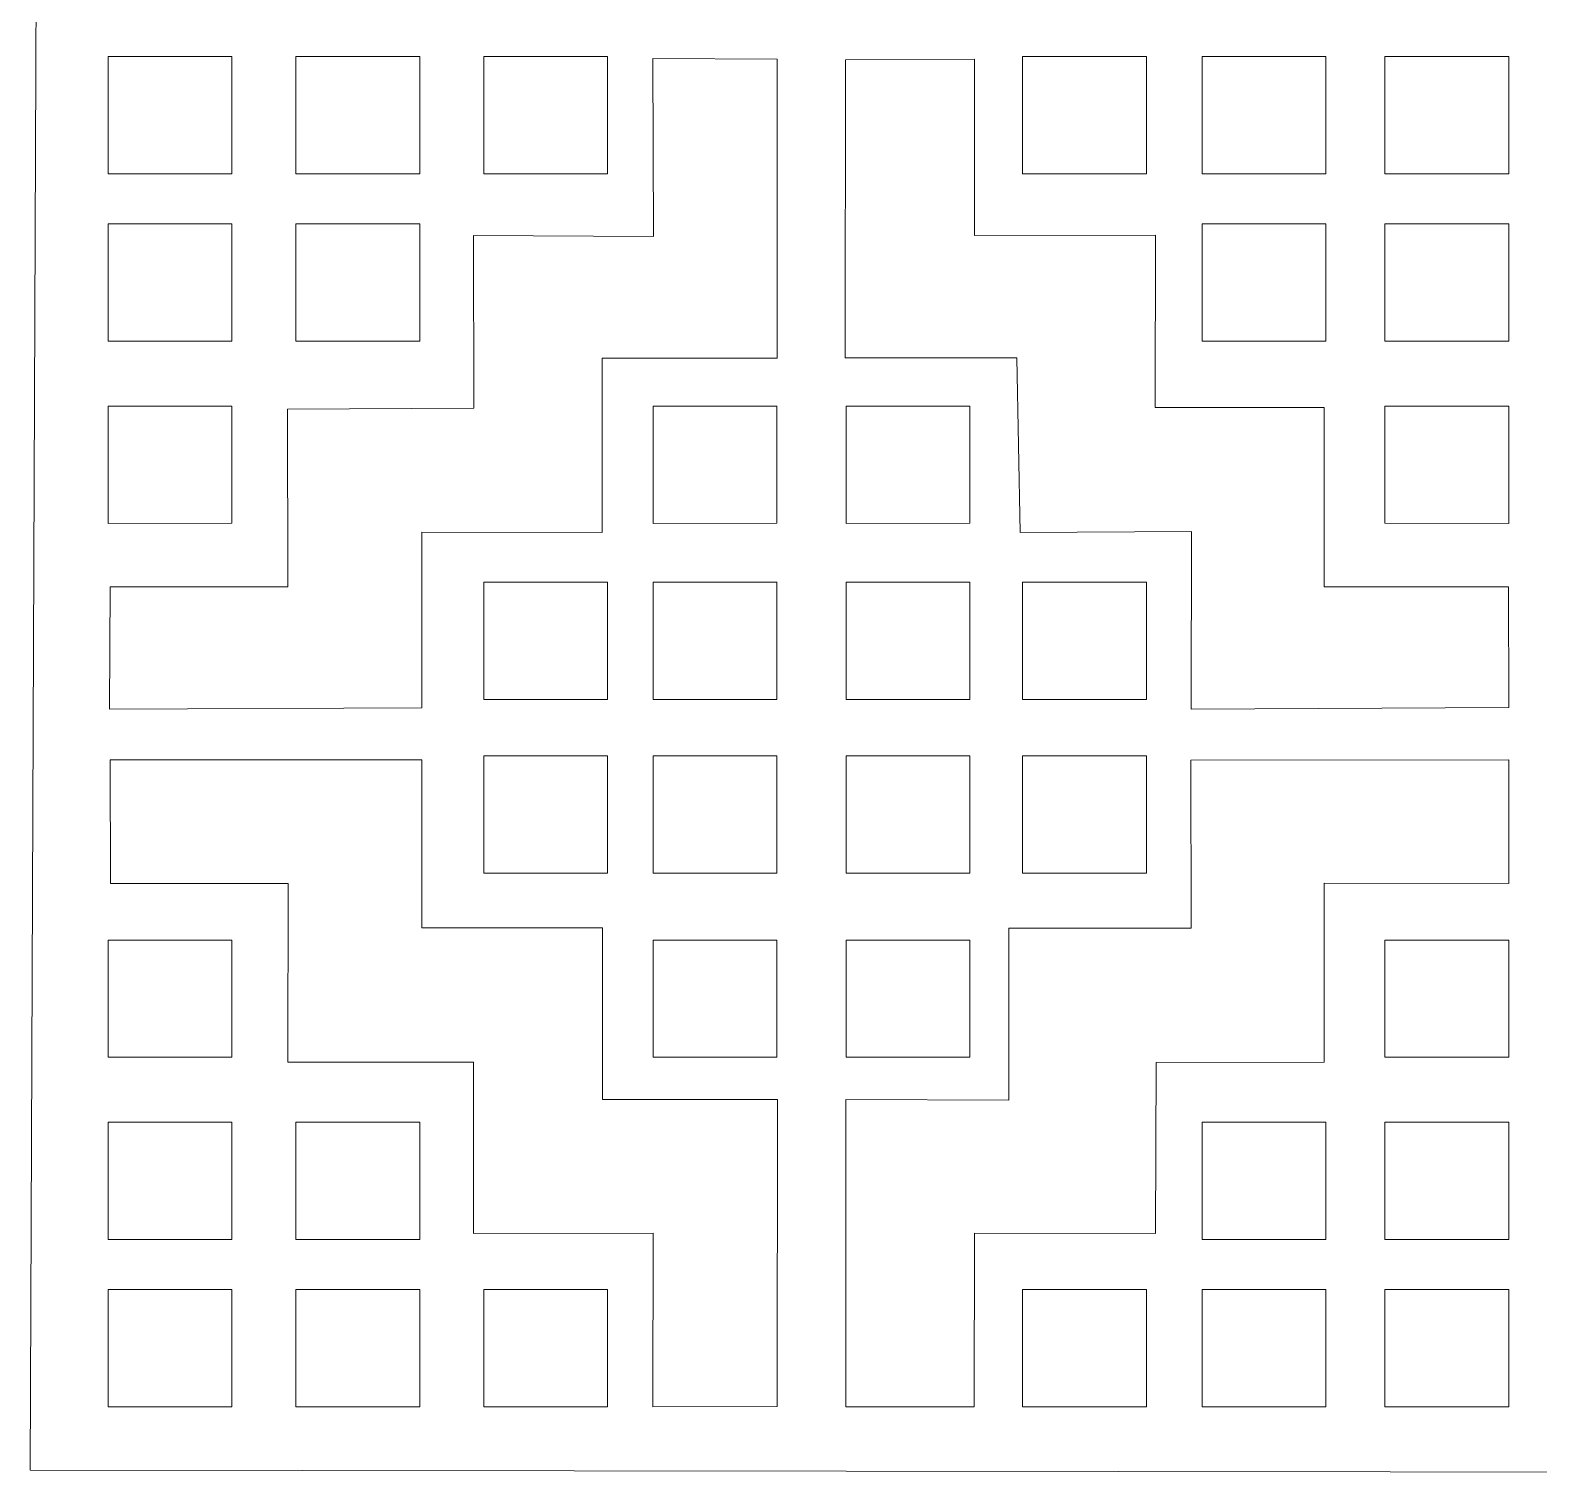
# Model space of a CAD drawing. Header units: centimetres. Extents: x -14.4 to -1.9, y -9.5 to -3.6.
# Drawn here: x -14.446 to -11.392, y -9.5 to -6.578 of the extents above; entities that cross this region are included whole.
import ezdxf

# ---------------------------------------------------------------- set-up
doc = ezdxf.new("R2010")
doc.units = ezdxf.units.CM
doc.header["$MEASUREMENT"] = 0
doc.layers.add('layer 1', color=7, linetype='Continuous')

msp = doc.modelspace()

# ---------------------------------------------------------------- linework, layer by layer
at = {"layer": 'layer 1', "color": 250, "lineweight": 9}
msp.add_open_spline([(-14.42315, -3.65127), (-14.42315, -3.65127), (-8.37827, -3.64186), (-8.37827, -3.64186), (-8.37827, -3.64186), (-8.37827, -3.64186), (-8.38913, -9.49998), (-8.38913, -9.49998), (-8.38913, -9.49998), (-8.38913, -9.49998), (-14.44647, -9.49275), (-14.44647, -9.49275), (-14.44647, -9.49275), (-14.44647, -9.49275), (-14.42315, -3.65127), (-14.42315, -3.65127)], degree=3, knots=[0, 0, 0, 0, 0.2, 0.2, 0.2, 0.2, 0.4, 0.4, 0.4, 0.4, 0.6, 0.6, 0.6, 0.6, 1, 1, 1, 1], dxfattribs=at)
at = {"layer": 'layer 1', "color": 7, "lineweight": 9}
for points, knots in [([(-14.28881, -6.63105), (-14.28881, -6.63105), (-14.2889, -6.86841), (-14.2889, -6.86841), (-14.2889, -6.86841), (-14.2889, -6.86841), (-14.03816, -6.86835), (-14.03816, -6.86835), (-14.03816, -6.86835), (-14.03816, -6.86835), (-14.03814, -6.63103), (-14.03814, -6.63103), (-14.03814, -6.63103), (-14.03814, -6.63103), (-14.28881, -6.63105), (-14.28881, -6.63105)], [0, 0, 0, 0, 0.2, 0.2, 0.2, 0.2, 0.4, 0.4, 0.4, 0.4, 0.6, 0.6, 0.6, 0.6, 1, 1, 1, 1]), ([(-13.18572, -6.63525), (-13.18572, -6.63525), (-13.18459, -6.99531), (-13.18459, -6.99531), (-13.18459, -6.99531), (-13.18459, -6.99531), (-13.54907, -6.99343), (-13.54907, -6.99343), (-13.54907, -6.99343), (-13.54907, -6.99343), (-13.54865, -7.34296), (-13.54865, -7.34296), (-13.54865, -7.34296), (-13.54865, -7.34296), (-13.92539, -7.34468), (-13.92539, -7.34468), (-13.92539, -7.34468), (-13.92539, -7.34468), (-13.92474, -7.70436), (-13.92474, -7.70436), (-13.92474, -7.70436), (-13.92474, -7.70436), (-14.28471, -7.70446), (-14.28471, -7.70446), (-14.28471, -7.70446), (-14.28471, -7.70446), (-14.28562, -7.95184), (-14.28562, -7.95184), (-14.28562, -7.95184), (-14.28562, -7.95184), (-13.65337, -7.94963), (-13.65337, -7.94963), (-13.65337, -7.94963), (-13.65337, -7.94963), (-13.65388, -7.59415), (-13.65388, -7.59415), (-13.65388, -7.59415), (-13.65388, -7.59415), (-13.28824, -7.59432), (-13.28824, -7.59432), (-13.28824, -7.59432), (-13.28824, -7.59432), (-13.28866, -7.24185), (-13.28866, -7.24185), (-13.28866, -7.24185), (-13.28866, -7.24185), (-12.9343, -7.24135), (-12.9343, -7.24135), (-12.9343, -7.24135), (-12.9343, -7.24135), (-12.93426, -6.63652), (-12.93426, -6.63652), (-12.93426, -6.63652), (-12.93426, -6.63652), (-13.18572, -6.63525), (-13.18572, -6.63525)], [0, 0, 0, 0, 0.0666667, 0.0666667, 0.0666667, 0.0666667, 0.1333333, 0.1333333, 0.1333333, 0.1333333, 0.2, 0.2, 0.2, 0.2, 0.2666667, 0.2666667, 0.2666667, 0.2666667, 0.3333333, 0.3333333, 0.3333333, 0.3333333, 0.4, 0.4, 0.4, 0.4, 0.4666667, 0.4666667, 0.4666667, 0.4666667, 0.5333333, 0.5333333, 0.5333333, 0.5333333, 0.6, 0.6, 0.6, 0.6, 0.6666667, 0.6666667, 0.6666667, 0.6666667, 0.7333333, 0.7333333, 0.7333333, 0.7333333, 0.8, 0.8, 0.8, 0.8, 0.8666667, 0.8666667, 0.8666667, 0.8666667, 1, 1, 1, 1]), ([(-13.90847, -6.63105), (-13.90847, -6.63105), (-13.90856, -6.86841), (-13.90856, -6.86841), (-13.90856, -6.86841), (-13.90856, -6.86841), (-13.65783, -6.86835), (-13.65783, -6.86835), (-13.65783, -6.86835), (-13.65783, -6.86835), (-13.6578, -6.63103), (-13.6578, -6.63103), (-13.6578, -6.63103), (-13.6578, -6.63103), (-13.90847, -6.63105), (-13.90847, -6.63105)], [0, 0, 0, 0, 0.2, 0.2, 0.2, 0.2, 0.4, 0.4, 0.4, 0.4, 0.6, 0.6, 0.6, 0.6, 1, 1, 1, 1]), ([(-13.52814, -6.63105), (-13.52814, -6.63105), (-13.52823, -6.86841), (-13.52823, -6.86841), (-13.52823, -6.86841), (-13.52823, -6.86841), (-13.27749, -6.86835), (-13.27749, -6.86835), (-13.27749, -6.86835), (-13.27749, -6.86835), (-13.27747, -6.63103), (-13.27747, -6.63103), (-13.27747, -6.63103), (-13.27747, -6.63103), (-13.52814, -6.63105), (-13.52814, -6.63105)], [0, 0, 0, 0, 0.2, 0.2, 0.2, 0.2, 0.4, 0.4, 0.4, 0.4, 0.6, 0.6, 0.6, 0.6, 1, 1, 1, 1]), ([(-12.79568, -6.63738), (-12.79568, -6.63738), (-12.7965, -7.24126), (-12.7965, -7.24126), (-12.7965, -7.24126), (-12.7965, -7.24126), (-12.44888, -7.2408), (-12.44888, -7.2408), (-12.44888, -7.2408), (-12.44888, -7.2408), (-12.44242, -7.59422), (-12.44242, -7.59422), (-12.44242, -7.59422), (-12.44242, -7.59422), (-12.0956, -7.59272), (-12.0956, -7.59272), (-12.0956, -7.59272), (-12.0956, -7.59272), (-12.0961, -7.95233), (-12.0961, -7.95233), (-12.0961, -7.95233), (-12.0961, -7.95233), (-11.45329, -7.94898), (-11.45329, -7.94898), (-11.45329, -7.94898), (-11.45329, -7.94898), (-11.45351, -7.70441), (-11.45351, -7.70441), (-11.45351, -7.70441), (-11.45351, -7.70441), (-11.82692, -7.70417), (-11.82692, -7.70417), (-11.82692, -7.70417), (-11.82692, -7.70417), (-11.8269, -7.34175), (-11.8269, -7.34175), (-11.8269, -7.34175), (-11.8269, -7.34175), (-12.16887, -7.34178), (-12.16887, -7.34178), (-12.16887, -7.34178), (-12.16887, -7.34178), (-12.16832, -6.99276), (-12.16832, -6.99276), (-12.16832, -6.99276), (-12.16832, -6.99276), (-12.5349, -6.99352), (-12.5349, -6.99352), (-12.5349, -6.99352), (-12.5349, -6.99352), (-12.5349, -6.63634), (-12.5349, -6.63634), (-12.5349, -6.63634), (-12.5349, -6.63634), (-12.79568, -6.63738), (-12.79568, -6.63738)], [0, 0, 0, 0, 0.0666667, 0.0666667, 0.0666667, 0.0666667, 0.1333333, 0.1333333, 0.1333333, 0.1333333, 0.2, 0.2, 0.2, 0.2, 0.2666667, 0.2666667, 0.2666667, 0.2666667, 0.3333333, 0.3333333, 0.3333333, 0.3333333, 0.4, 0.4, 0.4, 0.4, 0.4666667, 0.4666667, 0.4666667, 0.4666667, 0.5333333, 0.5333333, 0.5333333, 0.5333333, 0.6, 0.6, 0.6, 0.6, 0.6666667, 0.6666667, 0.6666667, 0.6666667, 0.7333333, 0.7333333, 0.7333333, 0.7333333, 0.8, 0.8, 0.8, 0.8, 0.8666667, 0.8666667, 0.8666667, 0.8666667, 1, 1, 1, 1]), ([(-12.1869, -6.63105), (-12.1869, -6.63105), (-12.18681, -6.86841), (-12.18681, -6.86841), (-12.18681, -6.86841), (-12.18681, -6.86841), (-12.43755, -6.86835), (-12.43755, -6.86835), (-12.43755, -6.86835), (-12.43755, -6.86835), (-12.43757, -6.63103), (-12.43757, -6.63103), (-12.43757, -6.63103), (-12.43757, -6.63103), (-12.1869, -6.63105), (-12.1869, -6.63105)], [0, 0, 0, 0, 0.2, 0.2, 0.2, 0.2, 0.4, 0.4, 0.4, 0.4, 0.6, 0.6, 0.6, 0.6, 1, 1, 1, 1]), ([(-11.82355, -6.63105), (-11.82355, -6.63105), (-11.82345, -6.86841), (-11.82345, -6.86841), (-11.82345, -6.86841), (-11.82345, -6.86841), (-12.07419, -6.86835), (-12.07419, -6.86835), (-12.07419, -6.86835), (-12.07419, -6.86835), (-12.07422, -6.63103), (-12.07422, -6.63103), (-12.07422, -6.63103), (-12.07422, -6.63103), (-11.82355, -6.63105), (-11.82355, -6.63105)], [0, 0, 0, 0, 0.2, 0.2, 0.2, 0.2, 0.4, 0.4, 0.4, 0.4, 0.6, 0.6, 0.6, 0.6, 1, 1, 1, 1]), ([(-11.4532, -6.63105), (-11.4532, -6.63105), (-11.4531, -6.86841), (-11.4531, -6.86841), (-11.4531, -6.86841), (-11.4531, -6.86841), (-11.70384, -6.86835), (-11.70384, -6.86835), (-11.70384, -6.86835), (-11.70384, -6.86835), (-11.70387, -6.63103), (-11.70387, -6.63103), (-11.70387, -6.63103), (-11.70387, -6.63103), (-11.4532, -6.63105), (-11.4532, -6.63105)], [0, 0, 0, 0, 0.2, 0.2, 0.2, 0.2, 0.4, 0.4, 0.4, 0.4, 0.6, 0.6, 0.6, 0.6, 1, 1, 1, 1]), ([(-14.28881, -6.96984), (-14.28881, -6.96984), (-14.2889, -7.2072), (-14.2889, -7.2072), (-14.2889, -7.2072), (-14.2889, -7.2072), (-14.03816, -7.20713), (-14.03816, -7.20713), (-14.03816, -7.20713), (-14.03816, -7.20713), (-14.03814, -6.96981), (-14.03814, -6.96981), (-14.03814, -6.96981), (-14.03814, -6.96981), (-14.28881, -6.96984), (-14.28881, -6.96984)], [0, 0, 0, 0, 0.2, 0.2, 0.2, 0.2, 0.4, 0.4, 0.4, 0.4, 0.6, 0.6, 0.6, 0.6, 1, 1, 1, 1]), ([(-13.90847, -6.96984), (-13.90847, -6.96984), (-13.90856, -7.2072), (-13.90856, -7.2072), (-13.90856, -7.2072), (-13.90856, -7.2072), (-13.65783, -7.20713), (-13.65783, -7.20713), (-13.65783, -7.20713), (-13.65783, -7.20713), (-13.6578, -6.96981), (-13.6578, -6.96981), (-13.6578, -6.96981), (-13.6578, -6.96981), (-13.90847, -6.96984), (-13.90847, -6.96984)], [0, 0, 0, 0, 0.2, 0.2, 0.2, 0.2, 0.4, 0.4, 0.4, 0.4, 0.6, 0.6, 0.6, 0.6, 1, 1, 1, 1]), ([(-11.82355, -6.96984), (-11.82355, -6.96984), (-11.82345, -7.2072), (-11.82345, -7.2072), (-11.82345, -7.2072), (-11.82345, -7.2072), (-12.07419, -7.20713), (-12.07419, -7.20713), (-12.07419, -7.20713), (-12.07419, -7.20713), (-12.07422, -6.96981), (-12.07422, -6.96981), (-12.07422, -6.96981), (-12.07422, -6.96981), (-11.82355, -6.96984), (-11.82355, -6.96984)], [0, 0, 0, 0, 0.2, 0.2, 0.2, 0.2, 0.4, 0.4, 0.4, 0.4, 0.6, 0.6, 0.6, 0.6, 1, 1, 1, 1]), ([(-11.4532, -6.96984), (-11.4532, -6.96984), (-11.4531, -7.2072), (-11.4531, -7.2072), (-11.4531, -7.2072), (-11.4531, -7.2072), (-11.70384, -7.20713), (-11.70384, -7.20713), (-11.70384, -7.20713), (-11.70384, -7.20713), (-11.70387, -6.96981), (-11.70387, -6.96981), (-11.70387, -6.96981), (-11.70387, -6.96981), (-11.4532, -6.96984), (-11.4532, -6.96984)], [0, 0, 0, 0, 0.2, 0.2, 0.2, 0.2, 0.4, 0.4, 0.4, 0.4, 0.6, 0.6, 0.6, 0.6, 1, 1, 1, 1]), ([(-14.28881, -7.33863), (-14.28881, -7.33863), (-14.2889, -7.576), (-14.2889, -7.576), (-14.2889, -7.576), (-14.2889, -7.576), (-14.03816, -7.57593), (-14.03816, -7.57593), (-14.03816, -7.57593), (-14.03816, -7.57593), (-14.03814, -7.33861), (-14.03814, -7.33861), (-14.03814, -7.33861), (-14.03814, -7.33861), (-14.28881, -7.33863), (-14.28881, -7.33863)], [0, 0, 0, 0, 0.2, 0.2, 0.2, 0.2, 0.4, 0.4, 0.4, 0.4, 0.6, 0.6, 0.6, 0.6, 1, 1, 1, 1]), ([(-13.18549, -7.33863), (-13.18549, -7.33863), (-13.18558, -7.576), (-13.18558, -7.576), (-13.18558, -7.576), (-13.18558, -7.576), (-12.93485, -7.57593), (-12.93485, -7.57593), (-12.93485, -7.57593), (-12.93485, -7.57593), (-12.93482, -7.33861), (-12.93482, -7.33861), (-12.93482, -7.33861), (-12.93482, -7.33861), (-13.18549, -7.33863), (-13.18549, -7.33863)], [0, 0, 0, 0, 0.2, 0.2, 0.2, 0.2, 0.4, 0.4, 0.4, 0.4, 0.6, 0.6, 0.6, 0.6, 1, 1, 1, 1]), ([(-12.79484, -7.33863), (-12.79484, -7.33863), (-12.79493, -7.576), (-12.79493, -7.576), (-12.79493, -7.576), (-12.79493, -7.576), (-12.54419, -7.57593), (-12.54419, -7.57593), (-12.54419, -7.57593), (-12.54419, -7.57593), (-12.54417, -7.33861), (-12.54417, -7.33861), (-12.54417, -7.33861), (-12.54417, -7.33861), (-12.79484, -7.33863), (-12.79484, -7.33863)], [0, 0, 0, 0, 0.2, 0.2, 0.2, 0.2, 0.4, 0.4, 0.4, 0.4, 0.6, 0.6, 0.6, 0.6, 1, 1, 1, 1]), ([(-11.4532, -7.33863), (-11.4532, -7.33863), (-11.4531, -7.576), (-11.4531, -7.576), (-11.4531, -7.576), (-11.4531, -7.576), (-11.70384, -7.57593), (-11.70384, -7.57593), (-11.70384, -7.57593), (-11.70384, -7.57593), (-11.70387, -7.33861), (-11.70387, -7.33861), (-11.70387, -7.33861), (-11.70387, -7.33861), (-11.4532, -7.33863), (-11.4532, -7.33863)], [0, 0, 0, 0, 0.2, 0.2, 0.2, 0.2, 0.4, 0.4, 0.4, 0.4, 0.6, 0.6, 0.6, 0.6, 1, 1, 1, 1]), ([(-13.52814, -7.69508), (-13.52814, -7.69508), (-13.52823, -7.93244), (-13.52823, -7.93244), (-13.52823, -7.93244), (-13.52823, -7.93244), (-13.27749, -7.93237), (-13.27749, -7.93237), (-13.27749, -7.93237), (-13.27749, -7.93237), (-13.27747, -7.69505), (-13.27747, -7.69505), (-13.27747, -7.69505), (-13.27747, -7.69505), (-13.52814, -7.69508), (-13.52814, -7.69508)], [0, 0, 0, 0, 0.2, 0.2, 0.2, 0.2, 0.4, 0.4, 0.4, 0.4, 0.6, 0.6, 0.6, 0.6, 1, 1, 1, 1]), ([(-13.18549, -7.69508), (-13.18549, -7.69508), (-13.18558, -7.93244), (-13.18558, -7.93244), (-13.18558, -7.93244), (-13.18558, -7.93244), (-12.93485, -7.93237), (-12.93485, -7.93237), (-12.93485, -7.93237), (-12.93485, -7.93237), (-12.93482, -7.69505), (-12.93482, -7.69505), (-12.93482, -7.69505), (-12.93482, -7.69505), (-13.18549, -7.69508), (-13.18549, -7.69508)], [0, 0, 0, 0, 0.2, 0.2, 0.2, 0.2, 0.4, 0.4, 0.4, 0.4, 0.6, 0.6, 0.6, 0.6, 1, 1, 1, 1]), ([(-12.79484, -7.69508), (-12.79484, -7.69508), (-12.79493, -7.93244), (-12.79493, -7.93244), (-12.79493, -7.93244), (-12.79493, -7.93244), (-12.54419, -7.93237), (-12.54419, -7.93237), (-12.54419, -7.93237), (-12.54419, -7.93237), (-12.54417, -7.69505), (-12.54417, -7.69505), (-12.54417, -7.69505), (-12.54417, -7.69505), (-12.79484, -7.69508), (-12.79484, -7.69508)], [0, 0, 0, 0, 0.2, 0.2, 0.2, 0.2, 0.4, 0.4, 0.4, 0.4, 0.6, 0.6, 0.6, 0.6, 1, 1, 1, 1]), ([(-12.43749, -7.69508), (-12.43749, -7.69508), (-12.43758, -7.93244), (-12.43758, -7.93244), (-12.43758, -7.93244), (-12.43758, -7.93244), (-12.18684, -7.93237), (-12.18684, -7.93237), (-12.18684, -7.93237), (-12.18684, -7.93237), (-12.18682, -7.69505), (-12.18682, -7.69505), (-12.18682, -7.69505), (-12.18682, -7.69505), (-12.43749, -7.69508), (-12.43749, -7.69508)], [0, 0, 0, 0, 0.2, 0.2, 0.2, 0.2, 0.4, 0.4, 0.4, 0.4, 0.6, 0.6, 0.6, 0.6, 1, 1, 1, 1]), ([(-14.28452, -8.05463), (-14.28452, -8.05463), (-14.28416, -8.30469), (-14.28416, -8.30469), (-14.28416, -8.30469), (-14.28416, -8.30469), (-13.92437, -8.3048), (-13.92437, -8.3048), (-13.92437, -8.3048), (-13.92437, -8.3048), (-13.92462, -8.66644), (-13.92462, -8.66644), (-13.92462, -8.66644), (-13.92462, -8.66644), (-13.54929, -8.66659), (-13.54929, -8.66659), (-13.54929, -8.66659), (-13.54929, -8.66659), (-13.54915, -9.01317), (-13.54915, -9.01317), (-13.54915, -9.01317), (-13.54915, -9.01317), (-13.18553, -9.01305), (-13.18553, -9.01305), (-13.18553, -9.01305), (-13.18553, -9.01305), (-13.18599, -9.36444), (-13.18599, -9.36444), (-13.18599, -9.36444), (-13.18599, -9.36444), (-12.93463, -9.3634), (-12.93463, -9.3634), (-12.93463, -9.3634), (-12.93463, -9.3634), (-12.93382, -8.74192), (-12.93382, -8.74192), (-12.93382, -8.74192), (-12.93382, -8.74192), (-13.28813, -8.74232), (-13.28813, -8.74232), (-13.28813, -8.74232), (-13.28813, -8.74232), (-13.28799, -8.3949), (-13.28799, -8.3949), (-13.28799, -8.3949), (-13.28799, -8.3949), (-13.65386, -8.39489), (-13.65386, -8.39489), (-13.65386, -8.39489), (-13.65386, -8.39489), (-13.65389, -8.05466), (-13.65389, -8.05466), (-13.65389, -8.05466), (-13.65389, -8.05466), (-14.28452, -8.05463), (-14.28452, -8.05463)], [0, 0, 0, 0, 0.0666667, 0.0666667, 0.0666667, 0.0666667, 0.1333333, 0.1333333, 0.1333333, 0.1333333, 0.2, 0.2, 0.2, 0.2, 0.2666667, 0.2666667, 0.2666667, 0.2666667, 0.3333333, 0.3333333, 0.3333333, 0.3333333, 0.4, 0.4, 0.4, 0.4, 0.4666667, 0.4666667, 0.4666667, 0.4666667, 0.5333333, 0.5333333, 0.5333333, 0.5333333, 0.6, 0.6, 0.6, 0.6, 0.6666667, 0.6666667, 0.6666667, 0.6666667, 0.7333333, 0.7333333, 0.7333333, 0.7333333, 0.8, 0.8, 0.8, 0.8, 0.8666667, 0.8666667, 0.8666667, 0.8666667, 1, 1, 1, 1]), ([(-13.52814, -8.04691), (-13.52814, -8.04691), (-13.52823, -8.28428), (-13.52823, -8.28428), (-13.52823, -8.28428), (-13.52823, -8.28428), (-13.27749, -8.28421), (-13.27749, -8.28421), (-13.27749, -8.28421), (-13.27749, -8.28421), (-13.27747, -8.04689), (-13.27747, -8.04689), (-13.27747, -8.04689), (-13.27747, -8.04689), (-13.52814, -8.04691), (-13.52814, -8.04691)], [0, 0, 0, 0, 0.2, 0.2, 0.2, 0.2, 0.4, 0.4, 0.4, 0.4, 0.6, 0.6, 0.6, 0.6, 1, 1, 1, 1]), ([(-13.18549, -8.04691), (-13.18549, -8.04691), (-13.18558, -8.28428), (-13.18558, -8.28428), (-13.18558, -8.28428), (-13.18558, -8.28428), (-12.93485, -8.28421), (-12.93485, -8.28421), (-12.93485, -8.28421), (-12.93485, -8.28421), (-12.93482, -8.04689), (-12.93482, -8.04689), (-12.93482, -8.04689), (-12.93482, -8.04689), (-13.18549, -8.04691), (-13.18549, -8.04691)], [0, 0, 0, 0, 0.2, 0.2, 0.2, 0.2, 0.4, 0.4, 0.4, 0.4, 0.6, 0.6, 0.6, 0.6, 1, 1, 1, 1]), ([(-12.79501, -8.74235), (-12.79501, -8.74235), (-12.79558, -9.36415), (-12.79558, -9.36415), (-12.79558, -9.36415), (-12.79558, -9.36415), (-12.53528, -9.36453), (-12.53528, -9.36453), (-12.53528, -9.36453), (-12.53528, -9.36453), (-12.5349, -9.01309), (-12.5349, -9.01309), (-12.5349, -9.01309), (-12.5349, -9.01309), (-12.16817, -9.01317), (-12.16817, -9.01317), (-12.16817, -9.01317), (-12.16817, -9.01317), (-12.16737, -8.6672), (-12.16737, -8.6672), (-12.16737, -8.6672), (-12.16737, -8.6672), (-11.82675, -8.66646), (-11.82675, -8.66646), (-11.82675, -8.66646), (-11.82675, -8.66646), (-11.82711, -8.30402), (-11.82711, -8.30402), (-11.82711, -8.30402), (-11.82711, -8.30402), (-11.45322, -8.30504), (-11.45322, -8.30504), (-11.45322, -8.30504), (-11.45322, -8.30504), (-11.4532, -8.05493), (-11.4532, -8.05493), (-11.4532, -8.05493), (-11.4532, -8.05493), (-12.09677, -8.05522), (-12.09677, -8.05522), (-12.09677, -8.05522), (-12.09677, -8.05522), (-12.09628, -8.39539), (-12.09628, -8.39539), (-12.09628, -8.39539), (-12.09628, -8.39539), (-12.46526, -8.39523), (-12.46526, -8.39523), (-12.46526, -8.39523), (-12.46526, -8.39523), (-12.46554, -8.74349), (-12.46554, -8.74349), (-12.46554, -8.74349), (-12.46554, -8.74349), (-12.79501, -8.74235), (-12.79501, -8.74235)], [0, 0, 0, 0, 0.0666667, 0.0666667, 0.0666667, 0.0666667, 0.1333333, 0.1333333, 0.1333333, 0.1333333, 0.2, 0.2, 0.2, 0.2, 0.2666667, 0.2666667, 0.2666667, 0.2666667, 0.3333333, 0.3333333, 0.3333333, 0.3333333, 0.4, 0.4, 0.4, 0.4, 0.4666667, 0.4666667, 0.4666667, 0.4666667, 0.5333333, 0.5333333, 0.5333333, 0.5333333, 0.6, 0.6, 0.6, 0.6, 0.6666667, 0.6666667, 0.6666667, 0.6666667, 0.7333333, 0.7333333, 0.7333333, 0.7333333, 0.8, 0.8, 0.8, 0.8, 0.8666667, 0.8666667, 0.8666667, 0.8666667, 1, 1, 1, 1]), ([(-12.79484, -8.04691), (-12.79484, -8.04691), (-12.79493, -8.28428), (-12.79493, -8.28428), (-12.79493, -8.28428), (-12.79493, -8.28428), (-12.54419, -8.28421), (-12.54419, -8.28421), (-12.54419, -8.28421), (-12.54419, -8.28421), (-12.54417, -8.04689), (-12.54417, -8.04689), (-12.54417, -8.04689), (-12.54417, -8.04689), (-12.79484, -8.04691), (-12.79484, -8.04691)], [0, 0, 0, 0, 0.2, 0.2, 0.2, 0.2, 0.4, 0.4, 0.4, 0.4, 0.6, 0.6, 0.6, 0.6, 1, 1, 1, 1]), ([(-12.43749, -8.04691), (-12.43749, -8.04691), (-12.43758, -8.28428), (-12.43758, -8.28428), (-12.43758, -8.28428), (-12.43758, -8.28428), (-12.18684, -8.28421), (-12.18684, -8.28421), (-12.18684, -8.28421), (-12.18684, -8.28421), (-12.18682, -8.04689), (-12.18682, -8.04689), (-12.18682, -8.04689), (-12.18682, -8.04689), (-12.43749, -8.04691), (-12.43749, -8.04691)], [0, 0, 0, 0, 0.2, 0.2, 0.2, 0.2, 0.4, 0.4, 0.4, 0.4, 0.6, 0.6, 0.6, 0.6, 1, 1, 1, 1]), ([(-14.28881, -8.65683), (-14.28881, -8.65683), (-14.2889, -8.41947), (-14.2889, -8.41947), (-14.2889, -8.41947), (-14.2889, -8.41947), (-14.03816, -8.41953), (-14.03816, -8.41953), (-14.03816, -8.41953), (-14.03816, -8.41953), (-14.03814, -8.65685), (-14.03814, -8.65685), (-14.03814, -8.65685), (-14.03814, -8.65685), (-14.28881, -8.65683), (-14.28881, -8.65683)], [0, 0, 0, 0, 0.2, 0.2, 0.2, 0.2, 0.4, 0.4, 0.4, 0.4, 0.6, 0.6, 0.6, 0.6, 1, 1, 1, 1]), ([(-13.18549, -8.41949), (-13.18549, -8.41949), (-13.18558, -8.65686), (-13.18558, -8.65686), (-13.18558, -8.65686), (-13.18558, -8.65686), (-12.93485, -8.65679), (-12.93485, -8.65679), (-12.93485, -8.65679), (-12.93485, -8.65679), (-12.93482, -8.41947), (-12.93482, -8.41947), (-12.93482, -8.41947), (-12.93482, -8.41947), (-13.18549, -8.41949), (-13.18549, -8.41949)], [0, 0, 0, 0, 0.2, 0.2, 0.2, 0.2, 0.4, 0.4, 0.4, 0.4, 0.6, 0.6, 0.6, 0.6, 1, 1, 1, 1]), ([(-12.79484, -8.41949), (-12.79484, -8.41949), (-12.79493, -8.65686), (-12.79493, -8.65686), (-12.79493, -8.65686), (-12.79493, -8.65686), (-12.54419, -8.65679), (-12.54419, -8.65679), (-12.54419, -8.65679), (-12.54419, -8.65679), (-12.54417, -8.41947), (-12.54417, -8.41947), (-12.54417, -8.41947), (-12.54417, -8.41947), (-12.79484, -8.41949), (-12.79484, -8.41949)], [0, 0, 0, 0, 0.2, 0.2, 0.2, 0.2, 0.4, 0.4, 0.4, 0.4, 0.6, 0.6, 0.6, 0.6, 1, 1, 1, 1]), ([(-11.4532, -8.65683), (-11.4532, -8.65683), (-11.4531, -8.41947), (-11.4531, -8.41947), (-11.4531, -8.41947), (-11.4531, -8.41947), (-11.70384, -8.41953), (-11.70384, -8.41953), (-11.70384, -8.41953), (-11.70384, -8.41953), (-11.70387, -8.65685), (-11.70387, -8.65685), (-11.70387, -8.65685), (-11.70387, -8.65685), (-11.4532, -8.65683), (-11.4532, -8.65683)], [0, 0, 0, 0, 0.2, 0.2, 0.2, 0.2, 0.4, 0.4, 0.4, 0.4, 0.6, 0.6, 0.6, 0.6, 1, 1, 1, 1]), ([(-14.28881, -9.02563), (-14.28881, -9.02563), (-14.2889, -8.78827), (-14.2889, -8.78827), (-14.2889, -8.78827), (-14.2889, -8.78827), (-14.03816, -8.78833), (-14.03816, -8.78833), (-14.03816, -8.78833), (-14.03816, -8.78833), (-14.03814, -9.02565), (-14.03814, -9.02565), (-14.03814, -9.02565), (-14.03814, -9.02565), (-14.28881, -9.02563), (-14.28881, -9.02563)], [0, 0, 0, 0, 0.2, 0.2, 0.2, 0.2, 0.4, 0.4, 0.4, 0.4, 0.6, 0.6, 0.6, 0.6, 1, 1, 1, 1]), ([(-13.90847, -9.02563), (-13.90847, -9.02563), (-13.90856, -8.78827), (-13.90856, -8.78827), (-13.90856, -8.78827), (-13.90856, -8.78827), (-13.65783, -8.78833), (-13.65783, -8.78833), (-13.65783, -8.78833), (-13.65783, -8.78833), (-13.6578, -9.02565), (-13.6578, -9.02565), (-13.6578, -9.02565), (-13.6578, -9.02565), (-13.90847, -9.02563), (-13.90847, -9.02563)], [0, 0, 0, 0, 0.2, 0.2, 0.2, 0.2, 0.4, 0.4, 0.4, 0.4, 0.6, 0.6, 0.6, 0.6, 1, 1, 1, 1]), ([(-11.82355, -9.02563), (-11.82355, -9.02563), (-11.82345, -8.78827), (-11.82345, -8.78827), (-11.82345, -8.78827), (-11.82345, -8.78827), (-12.07419, -8.78833), (-12.07419, -8.78833), (-12.07419, -8.78833), (-12.07419, -8.78833), (-12.07422, -9.02565), (-12.07422, -9.02565), (-12.07422, -9.02565), (-12.07422, -9.02565), (-11.82355, -9.02563), (-11.82355, -9.02563)], [0, 0, 0, 0, 0.2, 0.2, 0.2, 0.2, 0.4, 0.4, 0.4, 0.4, 0.6, 0.6, 0.6, 0.6, 1, 1, 1, 1]), ([(-11.4532, -9.02563), (-11.4532, -9.02563), (-11.4531, -8.78827), (-11.4531, -8.78827), (-11.4531, -8.78827), (-11.4531, -8.78827), (-11.70384, -8.78833), (-11.70384, -8.78833), (-11.70384, -8.78833), (-11.70384, -8.78833), (-11.70387, -9.02565), (-11.70387, -9.02565), (-11.70387, -9.02565), (-11.70387, -9.02565), (-11.4532, -9.02563), (-11.4532, -9.02563)], [0, 0, 0, 0, 0.2, 0.2, 0.2, 0.2, 0.4, 0.4, 0.4, 0.4, 0.6, 0.6, 0.6, 0.6, 1, 1, 1, 1]), ([(-14.28881, -9.36441), (-14.28881, -9.36441), (-14.2889, -9.12705), (-14.2889, -9.12705), (-14.2889, -9.12705), (-14.2889, -9.12705), (-14.03816, -9.12712), (-14.03816, -9.12712), (-14.03816, -9.12712), (-14.03816, -9.12712), (-14.03814, -9.36444), (-14.03814, -9.36444), (-14.03814, -9.36444), (-14.03814, -9.36444), (-14.28881, -9.36441), (-14.28881, -9.36441)], [0, 0, 0, 0, 0.2, 0.2, 0.2, 0.2, 0.4, 0.4, 0.4, 0.4, 0.6, 0.6, 0.6, 0.6, 1, 1, 1, 1]), ([(-13.90847, -9.36441), (-13.90847, -9.36441), (-13.90856, -9.12705), (-13.90856, -9.12705), (-13.90856, -9.12705), (-13.90856, -9.12705), (-13.65783, -9.12712), (-13.65783, -9.12712), (-13.65783, -9.12712), (-13.65783, -9.12712), (-13.6578, -9.36444), (-13.6578, -9.36444), (-13.6578, -9.36444), (-13.6578, -9.36444), (-13.90847, -9.36441), (-13.90847, -9.36441)], [0, 0, 0, 0, 0.2, 0.2, 0.2, 0.2, 0.4, 0.4, 0.4, 0.4, 0.6, 0.6, 0.6, 0.6, 1, 1, 1, 1]), ([(-13.52814, -9.36441), (-13.52814, -9.36441), (-13.52823, -9.12705), (-13.52823, -9.12705), (-13.52823, -9.12705), (-13.52823, -9.12705), (-13.27749, -9.12712), (-13.27749, -9.12712), (-13.27749, -9.12712), (-13.27749, -9.12712), (-13.27747, -9.36444), (-13.27747, -9.36444), (-13.27747, -9.36444), (-13.27747, -9.36444), (-13.52814, -9.36441), (-13.52814, -9.36441)], [0, 0, 0, 0, 0.2, 0.2, 0.2, 0.2, 0.4, 0.4, 0.4, 0.4, 0.6, 0.6, 0.6, 0.6, 1, 1, 1, 1]), ([(-12.1869, -9.36441), (-12.1869, -9.36441), (-12.18681, -9.12705), (-12.18681, -9.12705), (-12.18681, -9.12705), (-12.18681, -9.12705), (-12.43755, -9.12712), (-12.43755, -9.12712), (-12.43755, -9.12712), (-12.43755, -9.12712), (-12.43757, -9.36444), (-12.43757, -9.36444), (-12.43757, -9.36444), (-12.43757, -9.36444), (-12.1869, -9.36441), (-12.1869, -9.36441)], [0, 0, 0, 0, 0.2, 0.2, 0.2, 0.2, 0.4, 0.4, 0.4, 0.4, 0.6, 0.6, 0.6, 0.6, 1, 1, 1, 1]), ([(-11.82355, -9.36441), (-11.82355, -9.36441), (-11.82345, -9.12705), (-11.82345, -9.12705), (-11.82345, -9.12705), (-11.82345, -9.12705), (-12.07419, -9.12712), (-12.07419, -9.12712), (-12.07419, -9.12712), (-12.07419, -9.12712), (-12.07422, -9.36444), (-12.07422, -9.36444), (-12.07422, -9.36444), (-12.07422, -9.36444), (-11.82355, -9.36441), (-11.82355, -9.36441)], [0, 0, 0, 0, 0.2, 0.2, 0.2, 0.2, 0.4, 0.4, 0.4, 0.4, 0.6, 0.6, 0.6, 0.6, 1, 1, 1, 1]), ([(-11.4532, -9.36441), (-11.4532, -9.36441), (-11.4531, -9.12705), (-11.4531, -9.12705), (-11.4531, -9.12705), (-11.4531, -9.12705), (-11.70384, -9.12712), (-11.70384, -9.12712), (-11.70384, -9.12712), (-11.70384, -9.12712), (-11.70387, -9.36444), (-11.70387, -9.36444), (-11.70387, -9.36444), (-11.70387, -9.36444), (-11.4532, -9.36441), (-11.4532, -9.36441)], [0, 0, 0, 0, 0.2, 0.2, 0.2, 0.2, 0.4, 0.4, 0.4, 0.4, 0.6, 0.6, 0.6, 0.6, 1, 1, 1, 1])]:
    msp.add_open_spline(points, degree=3, knots=knots, dxfattribs=at)

doc.saveas('drawing.dxf')
